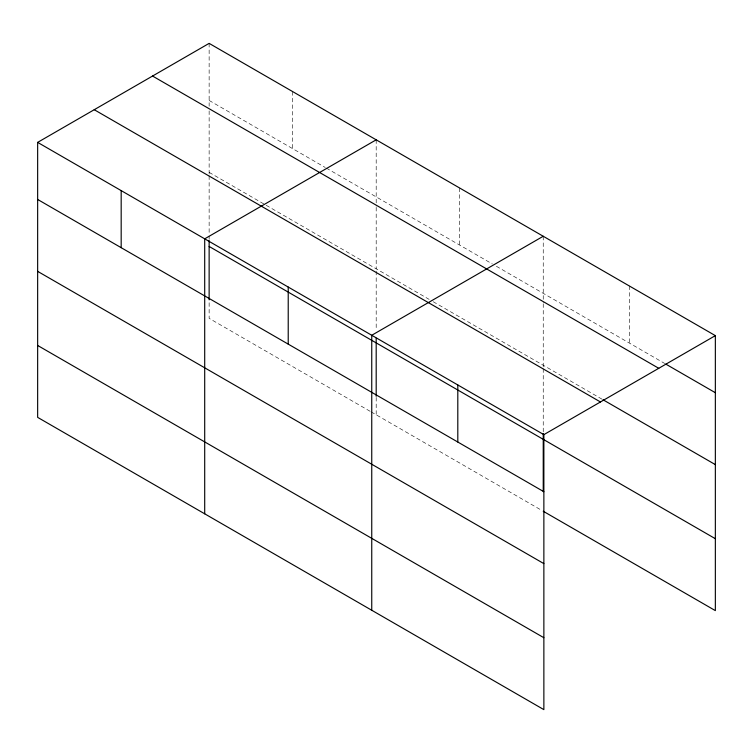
<?xml version="1.0" encoding="UTF-8"?>
<svg xmlns="http://www.w3.org/2000/svg" width="753" height="753" viewBox="0 0 753 753"><rect width="100%" height="100%" fill="white"/><g stroke="black" fill="none" stroke-linecap="round" stroke-linejoin="round"><path stroke-width="0.56" stroke-dasharray="3.77 2.82" d="M209.136 100.45L325.258 167.486M326.275 168.079L492.311 263.936M496.387 266.289L664.73 363.483M209.136 172.362L265.16 204.703M266.176 205.287L429.154 299.383M433.229 301.737L601.958 399.146M370.081 411.279L209.136 318.359L209.136 299.798M371.097 411.863L542.216 510.656M629.292 285.952L629.292 343.02M543.242 236.263L543.242 302.612M543.242 303.779L543.242 367.596M543.242 368.772L543.242 432.278M459.716 188.043L459.716 245.111M376.189 139.823L376.189 206.171M376.189 207.329L376.189 268.802M376.189 271.155L376.189 329.955M376.189 397.405L376.189 414.799M292.663 91.602L292.663 148.67M209.136 43.373L209.136 106.248M209.136 110.889L209.136 174.705M209.136 175.882L209.136 234.691M209.136 235.868L209.136 239.388"/><path stroke-width="1.13" d="M543.864 563.62L543.864 434.641L37.65 142.383L37.65 417.369L543.864 709.627L543.864 563.62L37.65 271.362M37.65 142.383L209.136 43.373L715.35 335.631L715.35 610.617L543.242 511.249M376.189 139.823L204.703 238.833L204.703 513.81M543.242 236.263L371.747 335.273L371.747 610.259M543.864 434.641L715.35 335.631M665.737 364.066L715.35 392.708M152.548 76.044L658.762 368.302M602.974 399.73L715.35 464.62M94.238 109.712L600.452 401.97M209.136 246.447L715.35 538.706M37.65 199.46L543.864 491.718M37.65 345.458L543.864 637.716M543.242 433.455L543.242 491.53M457.805 384.962L457.805 442.03M376.189 338.191L376.189 396.247M288.22 287.053L288.22 344.121M209.136 240.565L209.136 299.798M121.177 190.603L121.177 247.681"/></g></svg>
